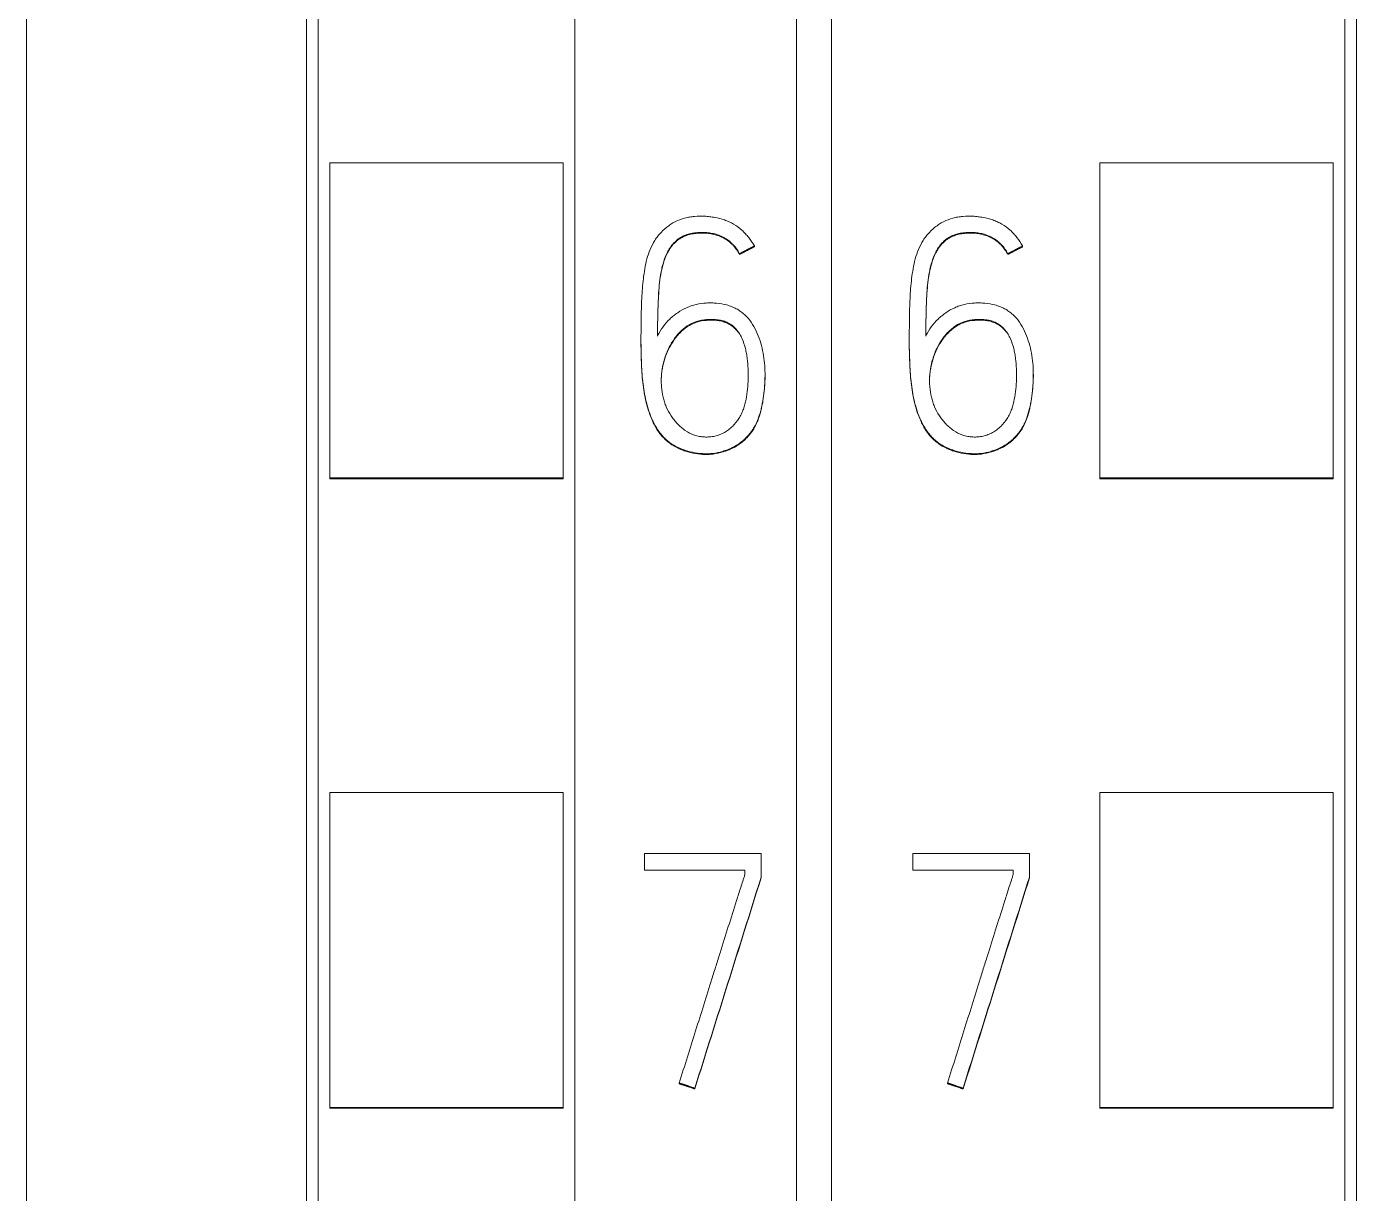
# Model space of a CAD drawing. Header units: millimetres. Extents: x 1359 to 3577, y 1336 to 3557.
# Drawn here: x 2708.67 to 2720.07, y 2942.38 to 2952.38 of the extents above; entities that cross this region are included whole.
import ezdxf

# ---------------------------------------------------------------- set-up
doc = ezdxf.new("R2010")
doc.units = ezdxf.units.MM
doc.layers.add('000-PI-Oprema', color=30, linetype='Continuous', lineweight=5)

msp = doc.modelspace()

# ---------------------------------------------------------------- linework, layer by layer
at = {"layer": '000-PI-Oprema', "color": 0, "linetype": 'ByBlock', "lineweight": 0}
for p, q in [((2715.571, 3041.237), (2715.571, 2927.819)), ((2715.571, 3041.237), (2715.571, 2927.819)), ((2711.171, 2930.141), (2711.171, 3038.956)), ((2719.971, 3038.956), (2719.971, 2930.141)), ((2713.371, 2974.306), (2713.371, 2910.351)), ((2715.271, 2974.306), (2715.271, 2910.351)), ((2711.271, 2948.514), (2711.271, 2951.215)), ((2711.271, 2951.215), (2713.271, 2951.215)), ((2713.271, 2948.514), (2713.271, 2951.215)), ((2717.871, 2948.514), (2717.871, 2951.215)), ((2719.871, 2951.215), (2717.871, 2951.215)), ((2719.871, 2948.514), (2719.871, 2951.215)), ((2714.782, 2950.435), (2714.782, 2950.429)), ((2714.91, 2950.502), (2714.91, 2950.495)), ((2717.082, 2950.435), (2717.082, 2950.429)), ((2717.21, 2950.502), (2717.21, 2950.495)), ((2713.938, 2949.695), (2713.938, 2949.689)), ((2716.238, 2949.695), (2716.238, 2949.689)), ((2715.002, 2949.395), (2715.002, 2949.401)), ((2717.302, 2949.395), (2717.302, 2949.401)), ((2711.271, 2948.506), (2711.271, 2948.514)), ((2711.271, 2948.514), (2713.271, 2948.514)), ((2711.271, 2948.506), (2713.271, 2948.506)), ((2713.271, 2948.506), (2713.271, 2948.514)), ((2717.871, 2948.506), (2717.871, 2948.514)), ((2719.871, 2948.514), (2717.871, 2948.514)), ((2719.871, 2948.506), (2717.871, 2948.506)), ((2719.871, 2948.506), (2719.871, 2948.514)), ((2711.271, 2943.113), (2711.271, 2945.814)), ((2711.271, 2945.814), (2713.271, 2945.814)), ((2713.271, 2943.113), (2713.271, 2945.814)), ((2717.871, 2943.113), (2717.871, 2945.814)), ((2719.871, 2945.814), (2717.871, 2945.814)), ((2719.871, 2943.113), (2719.871, 2945.814)), ((2713.969, 2945.149), (2713.969, 2945.291)), ((2713.969, 2945.291), (2714.968, 2945.291)), ((2714.968, 2945.291), (2714.968, 2945.088)), ((2716.269, 2945.149), (2716.269, 2945.291)), ((2716.269, 2945.291), (2717.268, 2945.291)), ((2717.268, 2945.291), (2717.268, 2945.088)), ((2714.829, 2945.149), (2713.969, 2945.149)), ((2714.829, 2945.11), (2714.829, 2945.149)), ((2714.968, 2945.088), (2714.968, 2945.082)), ((2717.129, 2945.149), (2716.269, 2945.149)), ((2717.129, 2945.11), (2717.129, 2945.149)), ((2717.268, 2945.088), (2717.268, 2945.082)), ((2714.266, 2943.323), (2714.266, 2943.317)), ((2714.399, 2943.279), (2714.399, 2943.272)), ((2716.566, 2943.323), (2716.566, 2943.317)), ((2716.699, 2943.279), (2716.699, 2943.272)), ((2711.271, 2943.106), (2711.271, 2943.113)), ((2711.271, 2943.113), (2713.271, 2943.113)), ((2711.271, 2943.106), (2713.271, 2943.106)), ((2713.271, 2943.106), (2713.271, 2943.113)), ((2717.871, 2943.106), (2717.871, 2943.113)), ((2719.871, 2943.113), (2717.871, 2943.113)), ((2719.871, 2943.106), (2717.871, 2943.106)), ((2719.871, 2943.106), (2719.871, 2943.113))]:
    msp.add_line(p, q, dxfattribs=at)
for centre, major_axis, ratio, start_param, end_param in [((2727.181, 2921.33), (315.562, 1005.234), 0.017816, 1.552753, 1.554553), ((2727.012, 2921.646), (313.38, 998.269), 0.017694, 1.552872, 1.554685), ((2729.38, 2921.521), (314.236, 1001.002), 0.017743, 1.552827, 1.554635), ((2729.399, 2921.477), (314.539, 1001.971), 0.017758, 1.552804, 1.55461)]:
    msp.add_ellipse(centre, major_axis=major_axis, ratio=ratio, start_param=start_param, end_param=end_param, dxfattribs=at)
for points, knots in [([(2711.071, 2929.856), (2711.071, 2933.196), (2711.071, 2941.161), (2711.071, 2953.801), (2711.071, 2969.287), (2711.071, 2983.582), (2711.071, 2997.792), (2711.071, 3012.358), (2711.071, 3026.528), (2711.071, 3036.098), (2711.071, 3039.142)], [0, 0, 0, 0, 0.091483, 0.21812, 0.346206, 0.515858, 0.610111, 0.736264, 0.916066, 1, 1, 1, 1]), ([(2720.071, 3039.142), (2720.071, 3036.098), (2720.071, 3026.528), (2720.071, 3012.358), (2720.071, 2997.792), (2720.071, 2983.582), (2720.071, 2969.287), (2720.071, 2953.801), (2720.071, 2941.161), (2720.071, 2933.196), (2720.071, 2929.856)], [0, 0, 0, 0, 0.083934, 0.263736, 0.389889, 0.484142, 0.653794, 0.78188, 0.908517, 1, 1, 1, 1]), ([(2708.671, 3036.077), (2708.671, 3034.053), (2708.671, 3025.504), (2708.671, 3012.358), (2708.671, 2997.792), (2708.671, 2983.582), (2708.671, 2969.287), (2708.671, 2953.801), (2708.671, 2941.043), (2708.671, 2932.161), (2708.671, 2927.904), (2708.671, 2927.106)], [0, 0, 0, 0, 0.055935, 0.236292, 0.362833, 0.457376, 0.627551, 0.756032, 0.883059, 0.978086, 1, 1, 1, 1]), ([(2714.91, 2950.502), (2714.895, 2950.527), (2714.879, 2950.551), (2714.853, 2950.585), (2714.843, 2950.596), (2714.824, 2950.617), (2714.813, 2950.628), (2714.781, 2950.657), (2714.758, 2950.674), (2714.72, 2950.696), (2714.708, 2950.702), (2714.681, 2950.714), (2714.667, 2950.72), (2714.627, 2950.734), (2714.599, 2950.741), (2714.556, 2950.749), (2714.542, 2950.751), (2714.513, 2950.755), (2714.499, 2950.756), (2714.455, 2950.758), (2714.426, 2950.758), (2714.383, 2950.754), (2714.369, 2950.752), (2714.341, 2950.747), (2714.326, 2950.744), (2714.284, 2950.733), (2714.257, 2950.723), (2714.219, 2950.703), (2714.206, 2950.696), (2714.182, 2950.68), (2714.17, 2950.671), (2714.136, 2950.644), (2714.115, 2950.624), (2714.087, 2950.591), (2714.078, 2950.58), (2714.061, 2950.556), (2714.053, 2950.544), (2714.032, 2950.506), (2714.02, 2950.48), (2713.999, 2950.425), (2713.991, 2950.398), (2713.977, 2950.342), (2713.972, 2950.314), (2713.963, 2950.257), (2713.959, 2950.229), (2713.95, 2950.143), (2713.946, 2950.086), (2713.941, 2949.971), (2713.94, 2949.913), (2713.938, 2949.741), (2713.937, 2949.625), (2713.943, 2949.482), (2713.944, 2949.453), (2713.948, 2949.396), (2713.951, 2949.368), (2713.96, 2949.282), (2713.969, 2949.225), (2713.985, 2949.155), (2713.989, 2949.141), (2713.997, 2949.113), (2714.001, 2949.099), (2714.015, 2949.058), (2714.026, 2949.031), (2714.044, 2948.992), (2714.05, 2948.979), (2714.064, 2948.953), (2714.072, 2948.941), (2714.096, 2948.904), (2714.114, 2948.881), (2714.144, 2948.85), (2714.155, 2948.84), (2714.177, 2948.822), (2714.189, 2948.813), (2714.225, 2948.789), (2714.251, 2948.775), (2714.291, 2948.758), (2714.305, 2948.753), (2714.332, 2948.744), (2714.346, 2948.74), (2714.388, 2948.73), (2714.417, 2948.725), (2714.46, 2948.721), (2714.475, 2948.72), (2714.504, 2948.72), (2714.519, 2948.72), (2714.562, 2948.723), (2714.59, 2948.728), (2714.632, 2948.738), (2714.646, 2948.742), (2714.674, 2948.752), (2714.687, 2948.757), (2714.727, 2948.775), (2714.752, 2948.789), (2714.788, 2948.814), (2714.8, 2948.822), (2714.822, 2948.841), (2714.833, 2948.851), (2714.864, 2948.882), (2714.882, 2948.904), (2714.905, 2948.941), (2714.913, 2948.953), (2714.926, 2948.979), (2714.932, 2948.993), (2714.949, 2949.033), (2714.957, 2949.06), (2714.968, 2949.102), (2714.972, 2949.116), (2714.977, 2949.145), (2714.98, 2949.159), (2714.987, 2949.202), (2714.991, 2949.231), (2715, 2949.317), (2715.003, 2949.375), (2715, 2949.461), (2714.999, 2949.489), (2714.992, 2949.547), (2714.987, 2949.576), (2714.975, 2949.633), (2714.968, 2949.661), (2714.949, 2949.717), (2714.939, 2949.744), (2714.914, 2949.797), (2714.9, 2949.823), (2714.867, 2949.871), (2714.848, 2949.893), (2714.816, 2949.923), (2714.804, 2949.932), (2714.78, 2949.949), (2714.768, 2949.957), (2714.742, 2949.971), (2714.728, 2949.977), (2714.701, 2949.987), (2714.687, 2949.992), (2714.645, 2950.003), (2714.616, 2950.008), (2714.572, 2950.012), (2714.557, 2950.013), (2714.528, 2950.014), (2714.513, 2950.013), (2714.469, 2950.011), (2714.44, 2950.007), (2714.397, 2949.997), (2714.383, 2949.993), (2714.355, 2949.984), (2714.342, 2949.978), (2714.302, 2949.961), (2714.277, 2949.946), (2714.241, 2949.921), (2714.229, 2949.912), (2714.206, 2949.894), (2714.195, 2949.884), (2714.164, 2949.854), (2714.144, 2949.832), (2714.11, 2949.784), (2714.094, 2949.759), (2714.08, 2949.733)], [0, 0, 0, 0, 0.015625, 0.015625, 0.023438, 0.023438, 0.03125, 0.03125, 0.046875, 0.046875, 0.054688, 0.054688, 0.0625, 0.0625, 0.078125, 0.078125, 0.085938, 0.085938, 0.09375, 0.09375, 0.109375, 0.109375, 0.117188, 0.117188, 0.125, 0.125, 0.140625, 0.140625, 0.148438, 0.148438, 0.15625, 0.15625, 0.171875, 0.171875, 0.179688, 0.179688, 0.1875, 0.1875, 0.203125, 0.203125, 0.21875, 0.21875, 0.234375, 0.234375, 0.25, 0.25, 0.28125, 0.28125, 0.3125, 0.3125, 0.375, 0.375, 0.390625, 0.390625, 0.40625, 0.40625, 0.4375, 0.4375, 0.445313, 0.445313, 0.453125, 0.453125, 0.46875, 0.46875, 0.476563, 0.476563, 0.484375, 0.484375, 0.5, 0.5, 0.507813, 0.507813, 0.515625, 0.515625, 0.53125, 0.53125, 0.539063, 0.539063, 0.546875, 0.546875, 0.5625, 0.5625, 0.570313, 0.570313, 0.578125, 0.578125, 0.59375, 0.59375, 0.601563, 0.601563, 0.609375, 0.609375, 0.625, 0.625, 0.632813, 0.632813, 0.640625, 0.640625, 0.65625, 0.65625, 0.664063, 0.664063, 0.671875, 0.671875, 0.6875, 0.6875, 0.695313, 0.695313, 0.703125, 0.703125, 0.71875, 0.71875, 0.75, 0.75, 0.765625, 0.765625, 0.78125, 0.78125, 0.796875, 0.796875, 0.8125, 0.8125, 0.828125, 0.828125, 0.84375, 0.84375, 0.851563, 0.851563, 0.859375, 0.859375, 0.867188, 0.867188, 0.875, 0.875, 0.890625, 0.890625, 0.898438, 0.898438, 0.90625, 0.90625, 0.921875, 0.921875, 0.929688, 0.929688, 0.9375, 0.9375, 0.953125, 0.953125, 0.960938, 0.960938, 0.96875, 0.96875, 0.984375, 0.984375, 1, 1, 1, 1]), ([(2717.21, 2950.502), (2717.195, 2950.527), (2717.179, 2950.551), (2717.153, 2950.585), (2717.143, 2950.596), (2717.124, 2950.617), (2717.113, 2950.628), (2717.081, 2950.657), (2717.058, 2950.674), (2717.02, 2950.696), (2717.008, 2950.702), (2716.981, 2950.714), (2716.967, 2950.72), (2716.927, 2950.734), (2716.899, 2950.741), (2716.856, 2950.749), (2716.842, 2950.751), (2716.813, 2950.755), (2716.799, 2950.756), (2716.755, 2950.758), (2716.726, 2950.758), (2716.683, 2950.754), (2716.669, 2950.752), (2716.641, 2950.747), (2716.626, 2950.744), (2716.584, 2950.733), (2716.557, 2950.723), (2716.519, 2950.703), (2716.506, 2950.696), (2716.482, 2950.68), (2716.47, 2950.671), (2716.436, 2950.644), (2716.415, 2950.624), (2716.387, 2950.591), (2716.378, 2950.58), (2716.361, 2950.556), (2716.353, 2950.544), (2716.332, 2950.506), (2716.32, 2950.48), (2716.299, 2950.425), (2716.291, 2950.398), (2716.277, 2950.342), (2716.272, 2950.314), (2716.263, 2950.257), (2716.259, 2950.229), (2716.25, 2950.143), (2716.246, 2950.086), (2716.241, 2949.971), (2716.24, 2949.913), (2716.238, 2949.741), (2716.237, 2949.625), (2716.243, 2949.482), (2716.244, 2949.453), (2716.248, 2949.396), (2716.251, 2949.368), (2716.26, 2949.282), (2716.269, 2949.225), (2716.285, 2949.155), (2716.289, 2949.141), (2716.297, 2949.113), (2716.301, 2949.099), (2716.315, 2949.058), (2716.326, 2949.031), (2716.344, 2948.992), (2716.35, 2948.979), (2716.364, 2948.953), (2716.372, 2948.941), (2716.396, 2948.904), (2716.414, 2948.881), (2716.444, 2948.85), (2716.455, 2948.84), (2716.477, 2948.822), (2716.489, 2948.813), (2716.525, 2948.789), (2716.551, 2948.775), (2716.591, 2948.758), (2716.605, 2948.753), (2716.632, 2948.744), (2716.646, 2948.74), (2716.688, 2948.73), (2716.717, 2948.725), (2716.76, 2948.721), (2716.775, 2948.72), (2716.804, 2948.72), (2716.819, 2948.72), (2716.862, 2948.723), (2716.89, 2948.728), (2716.932, 2948.738), (2716.946, 2948.742), (2716.974, 2948.752), (2716.987, 2948.757), (2717.027, 2948.775), (2717.052, 2948.789), (2717.088, 2948.814), (2717.1, 2948.822), (2717.122, 2948.841), (2717.133, 2948.851), (2717.164, 2948.882), (2717.182, 2948.904), (2717.205, 2948.941), (2717.213, 2948.953), (2717.226, 2948.979), (2717.232, 2948.993), (2717.249, 2949.033), (2717.257, 2949.06), (2717.268, 2949.102), (2717.272, 2949.116), (2717.277, 2949.145), (2717.28, 2949.159), (2717.287, 2949.202), (2717.291, 2949.231), (2717.3, 2949.317), (2717.303, 2949.375), (2717.3, 2949.461), (2717.299, 2949.489), (2717.292, 2949.547), (2717.287, 2949.576), (2717.275, 2949.633), (2717.268, 2949.661), (2717.249, 2949.717), (2717.239, 2949.744), (2717.214, 2949.797), (2717.2, 2949.823), (2717.167, 2949.871), (2717.148, 2949.893), (2717.116, 2949.923), (2717.104, 2949.932), (2717.08, 2949.949), (2717.068, 2949.957), (2717.042, 2949.971), (2717.028, 2949.977), (2717.001, 2949.987), (2716.987, 2949.992), (2716.945, 2950.003), (2716.916, 2950.008), (2716.872, 2950.012), (2716.857, 2950.013), (2716.828, 2950.014), (2716.813, 2950.013), (2716.769, 2950.011), (2716.74, 2950.007), (2716.697, 2949.997), (2716.683, 2949.993), (2716.655, 2949.984), (2716.642, 2949.978), (2716.602, 2949.961), (2716.577, 2949.946), (2716.541, 2949.921), (2716.529, 2949.912), (2716.506, 2949.894), (2716.495, 2949.884), (2716.464, 2949.854), (2716.444, 2949.832), (2716.41, 2949.784), (2716.394, 2949.759), (2716.38, 2949.733)], [0, 0, 0, 0, 0.015625, 0.015625, 0.023438, 0.023438, 0.03125, 0.03125, 0.046875, 0.046875, 0.054688, 0.054688, 0.0625, 0.0625, 0.078125, 0.078125, 0.085938, 0.085938, 0.09375, 0.09375, 0.109375, 0.109375, 0.117188, 0.117188, 0.125, 0.125, 0.140625, 0.140625, 0.148438, 0.148438, 0.15625, 0.15625, 0.171875, 0.171875, 0.179688, 0.179688, 0.1875, 0.1875, 0.203125, 0.203125, 0.21875, 0.21875, 0.234375, 0.234375, 0.25, 0.25, 0.28125, 0.28125, 0.3125, 0.3125, 0.375, 0.375, 0.390625, 0.390625, 0.40625, 0.40625, 0.4375, 0.4375, 0.445313, 0.445313, 0.453125, 0.453125, 0.46875, 0.46875, 0.476563, 0.476563, 0.484375, 0.484375, 0.5, 0.5, 0.507813, 0.507813, 0.515625, 0.515625, 0.53125, 0.53125, 0.539063, 0.539063, 0.546875, 0.546875, 0.5625, 0.5625, 0.570313, 0.570313, 0.578125, 0.578125, 0.59375, 0.59375, 0.601563, 0.601563, 0.609375, 0.609375, 0.625, 0.625, 0.632813, 0.632813, 0.640625, 0.640625, 0.65625, 0.65625, 0.664063, 0.664063, 0.671875, 0.671875, 0.6875, 0.6875, 0.695313, 0.695313, 0.703125, 0.703125, 0.71875, 0.71875, 0.75, 0.75, 0.765625, 0.765625, 0.78125, 0.78125, 0.796875, 0.796875, 0.8125, 0.8125, 0.828125, 0.828125, 0.84375, 0.84375, 0.851563, 0.851563, 0.859375, 0.859375, 0.867188, 0.867188, 0.875, 0.875, 0.890625, 0.890625, 0.898438, 0.898438, 0.90625, 0.90625, 0.921875, 0.921875, 0.929688, 0.929688, 0.9375, 0.9375, 0.953125, 0.953125, 0.960938, 0.960938, 0.96875, 0.96875, 0.984375, 0.984375, 1, 1, 1, 1]), ([(2714.08, 2949.733), (2714.08, 2949.794), (2714.081, 2949.855), (2714.083, 2949.947), (2714.084, 2949.977), (2714.086, 2950.038), (2714.088, 2950.069), (2714.091, 2950.13), (2714.094, 2950.16), (2714.101, 2950.22), (2714.105, 2950.251), (2714.114, 2950.296), (2714.117, 2950.311), (2714.125, 2950.341), (2714.129, 2950.356), (2714.143, 2950.4), (2714.155, 2950.429), (2714.173, 2950.463), (2714.177, 2950.47), (2714.185, 2950.483), (2714.189, 2950.489), (2714.203, 2950.508), (2714.213, 2950.52), (2714.229, 2950.537), (2714.234, 2950.542), (2714.246, 2950.553), (2714.252, 2950.558), (2714.271, 2950.571), (2714.284, 2950.579), (2714.305, 2950.589), (2714.312, 2950.592), (2714.327, 2950.598), (2714.334, 2950.6), (2714.357, 2950.607), (2714.372, 2950.61), (2714.402, 2950.615), (2714.418, 2950.617), (2714.449, 2950.618), (2714.464, 2950.618), (2714.495, 2950.617), (2714.511, 2950.616), (2714.541, 2950.612), (2714.564, 2950.607), (2714.586, 2950.601), (2714.601, 2950.596), (2714.608, 2950.593), (2714.63, 2950.584), (2714.644, 2950.577), (2714.671, 2950.562), (2714.683, 2950.553), (2714.702, 2950.539), (2714.708, 2950.533), (2714.719, 2950.523), (2714.724, 2950.517), (2714.74, 2950.5), (2714.75, 2950.488), (2714.767, 2950.463), (2714.775, 2950.449), (2714.782, 2950.435)], [0, 0, 0, 0, 0.125, 0.125, 0.1875, 0.1875, 0.25, 0.25, 0.3125, 0.3125, 0.375, 0.375, 0.40625, 0.40625, 0.4375, 0.4375, 0.5, 0.5, 0.515625, 0.515625, 0.53125, 0.53125, 0.5625, 0.5625, 0.578125, 0.578125, 0.59375, 0.59375, 0.625, 0.625, 0.640625, 0.640625, 0.65625, 0.65625, 0.6875, 0.6875, 0.71875, 0.71875, 0.75, 0.75, 0.78125, 0.78125, 0.8125, 0.828125, 0.828125, 0.84375, 0.84375, 0.875, 0.875, 0.90625, 0.90625, 0.921875, 0.921875, 0.9375, 0.9375, 0.96875, 0.96875, 1, 1, 1, 1]), ([(2714.782, 2950.429), (2714.768, 2950.457), (2714.751, 2950.482), (2714.725, 2950.51), (2714.72, 2950.516), (2714.708, 2950.527), (2714.703, 2950.532), (2714.684, 2950.546), (2714.659, 2950.564), (2714.631, 2950.577), (2714.603, 2950.589), (2714.588, 2950.594), (2714.558, 2950.602), (2714.543, 2950.606), (2714.512, 2950.61), (2714.497, 2950.611), (2714.45, 2950.613), (2714.42, 2950.611), (2714.374, 2950.604), (2714.359, 2950.601), (2714.329, 2950.593), (2714.314, 2950.587), (2714.293, 2950.577), (2714.287, 2950.574), (2714.273, 2950.566), (2714.267, 2950.562), (2714.248, 2950.548), (2714.23, 2950.533), (2714.215, 2950.516), (2714.205, 2950.504), (2714.2, 2950.498), (2714.186, 2950.479), (2714.178, 2950.466), (2714.163, 2950.439), (2714.157, 2950.425), (2714.145, 2950.396), (2714.139, 2950.382), (2714.125, 2950.337), (2714.118, 2950.308), (2714.106, 2950.248), (2714.101, 2950.217), (2714.094, 2950.157), (2714.092, 2950.126), (2714.088, 2950.065), (2714.086, 2950.034), (2714.084, 2949.973), (2714.083, 2949.942), (2714.081, 2949.85), (2714.08, 2949.788), (2714.08, 2949.727)], [0, 0, 0, 0, 0.0625, 0.0625, 0.078125, 0.078125, 0.09375, 0.09375, 0.125, 0.15625, 0.15625, 0.1875, 0.1875, 0.21875, 0.21875, 0.25, 0.25, 0.3125, 0.3125, 0.34375, 0.34375, 0.375, 0.375, 0.390625, 0.390625, 0.40625, 0.40625, 0.4375, 0.453125, 0.453125, 0.46875, 0.46875, 0.5, 0.5, 0.53125, 0.53125, 0.5625, 0.5625, 0.625, 0.625, 0.6875, 0.6875, 0.75, 0.75, 0.8125, 0.8125, 0.875, 0.875, 1, 1, 1, 1]), ([(2716.38, 2949.733), (2716.38, 2949.794), (2716.381, 2949.855), (2716.383, 2949.947), (2716.384, 2949.977), (2716.386, 2950.038), (2716.388, 2950.069), (2716.391, 2950.13), (2716.394, 2950.16), (2716.401, 2950.22), (2716.405, 2950.251), (2716.414, 2950.296), (2716.417, 2950.311), (2716.425, 2950.341), (2716.429, 2950.356), (2716.443, 2950.4), (2716.455, 2950.429), (2716.473, 2950.463), (2716.477, 2950.47), (2716.485, 2950.483), (2716.489, 2950.489), (2716.503, 2950.508), (2716.513, 2950.52), (2716.529, 2950.537), (2716.534, 2950.542), (2716.546, 2950.553), (2716.552, 2950.558), (2716.571, 2950.571), (2716.584, 2950.579), (2716.605, 2950.589), (2716.612, 2950.592), (2716.627, 2950.598), (2716.634, 2950.6), (2716.657, 2950.607), (2716.672, 2950.61), (2716.702, 2950.615), (2716.718, 2950.617), (2716.749, 2950.618), (2716.764, 2950.618), (2716.795, 2950.617), (2716.811, 2950.616), (2716.841, 2950.612), (2716.864, 2950.607), (2716.886, 2950.601), (2716.901, 2950.596), (2716.908, 2950.593), (2716.93, 2950.584), (2716.944, 2950.577), (2716.971, 2950.562), (2716.983, 2950.553), (2717.002, 2950.539), (2717.008, 2950.533), (2717.019, 2950.523), (2717.024, 2950.517), (2717.04, 2950.5), (2717.05, 2950.488), (2717.067, 2950.463), (2717.075, 2950.449), (2717.082, 2950.435)], [0, 0, 0, 0, 0.125, 0.125, 0.1875, 0.1875, 0.25, 0.25, 0.3125, 0.3125, 0.375, 0.375, 0.40625, 0.40625, 0.4375, 0.4375, 0.5, 0.5, 0.515625, 0.515625, 0.53125, 0.53125, 0.5625, 0.5625, 0.578125, 0.578125, 0.59375, 0.59375, 0.625, 0.625, 0.640625, 0.640625, 0.65625, 0.65625, 0.6875, 0.6875, 0.71875, 0.71875, 0.75, 0.75, 0.78125, 0.78125, 0.8125, 0.828125, 0.828125, 0.84375, 0.84375, 0.875, 0.875, 0.90625, 0.90625, 0.921875, 0.921875, 0.9375, 0.9375, 0.96875, 0.96875, 1, 1, 1, 1]), ([(2717.082, 2950.429), (2717.068, 2950.457), (2717.051, 2950.482), (2717.025, 2950.51), (2717.02, 2950.516), (2717.008, 2950.527), (2717.003, 2950.532), (2716.984, 2950.546), (2716.959, 2950.564), (2716.931, 2950.577), (2716.903, 2950.589), (2716.888, 2950.594), (2716.858, 2950.602), (2716.843, 2950.606), (2716.812, 2950.61), (2716.797, 2950.611), (2716.75, 2950.613), (2716.72, 2950.611), (2716.674, 2950.604), (2716.659, 2950.601), (2716.629, 2950.593), (2716.614, 2950.587), (2716.593, 2950.577), (2716.587, 2950.574), (2716.573, 2950.566), (2716.567, 2950.562), (2716.548, 2950.548), (2716.53, 2950.533), (2716.515, 2950.516), (2716.505, 2950.504), (2716.5, 2950.498), (2716.486, 2950.479), (2716.478, 2950.466), (2716.463, 2950.439), (2716.457, 2950.425), (2716.445, 2950.396), (2716.439, 2950.382), (2716.425, 2950.337), (2716.418, 2950.308), (2716.406, 2950.248), (2716.401, 2950.217), (2716.394, 2950.157), (2716.392, 2950.126), (2716.388, 2950.065), (2716.386, 2950.034), (2716.384, 2949.973), (2716.383, 2949.942), (2716.381, 2949.85), (2716.38, 2949.788), (2716.38, 2949.727)], [0, 0, 0, 0, 0.0625, 0.0625, 0.078125, 0.078125, 0.09375, 0.09375, 0.125, 0.15625, 0.15625, 0.1875, 0.1875, 0.21875, 0.21875, 0.25, 0.25, 0.3125, 0.3125, 0.34375, 0.34375, 0.375, 0.375, 0.390625, 0.390625, 0.40625, 0.40625, 0.4375, 0.453125, 0.453125, 0.46875, 0.46875, 0.5, 0.5, 0.53125, 0.53125, 0.5625, 0.5625, 0.625, 0.625, 0.6875, 0.6875, 0.75, 0.75, 0.8125, 0.8125, 0.875, 0.875, 1, 1, 1, 1]), ([(2714.353, 2949.827), (2714.379, 2949.842), (2714.406, 2949.852), (2714.449, 2949.863), (2714.464, 2949.866), (2714.493, 2949.87), (2714.522, 2949.872), (2714.552, 2949.872), (2714.581, 2949.87), (2714.596, 2949.869), (2714.625, 2949.864), (2714.639, 2949.86), (2714.667, 2949.851), (2714.681, 2949.845), (2714.707, 2949.831), (2714.719, 2949.822), (2714.741, 2949.803), (2714.751, 2949.792), (2714.769, 2949.769), (2714.778, 2949.757), (2714.793, 2949.732), (2714.799, 2949.719), (2714.817, 2949.678), (2714.827, 2949.651), (2714.837, 2949.608), (2714.84, 2949.594), (2714.846, 2949.565), (2714.848, 2949.55), (2714.853, 2949.507), (2714.855, 2949.478), (2714.857, 2949.419), (2714.858, 2949.39), (2714.856, 2949.303), (2714.85, 2949.245), (2714.833, 2949.159), (2714.826, 2949.13), (2714.811, 2949.089), (2714.805, 2949.075), (2714.793, 2949.048), (2714.786, 2949.035), (2714.762, 2948.998), (2714.744, 2948.975), (2714.718, 2948.949), (2714.712, 2948.944), (2714.701, 2948.935), (2714.695, 2948.93), (2714.678, 2948.917), (2714.666, 2948.909), (2714.64, 2948.895), (2714.627, 2948.889), (2714.599, 2948.878), (2714.571, 2948.87), (2714.542, 2948.865), (2714.512, 2948.863), (2714.498, 2948.863), (2714.468, 2948.864), (2714.454, 2948.866), (2714.425, 2948.871), (2714.41, 2948.875), (2714.368, 2948.889), (2714.342, 2948.903), (2714.306, 2948.928), (2714.294, 2948.937), (2714.272, 2948.956), (2714.25, 2948.976), (2714.231, 2948.998), (2714.213, 2949.021), (2714.204, 2949.033), (2714.18, 2949.07), (2714.166, 2949.095), (2714.149, 2949.136), (2714.144, 2949.15), (2714.135, 2949.178), (2714.131, 2949.192), (2714.121, 2949.235), (2714.117, 2949.264), (2714.113, 2949.307), (2714.112, 2949.322), (2714.112, 2949.351), (2714.112, 2949.366), (2714.114, 2949.41), (2714.118, 2949.439), (2714.129, 2949.496), (2714.136, 2949.525), (2714.15, 2949.566), (2714.156, 2949.58), (2714.167, 2949.607), (2714.173, 2949.62), (2714.193, 2949.659), (2714.208, 2949.684), (2714.234, 2949.719), (2714.243, 2949.731), (2714.262, 2949.753), (2714.272, 2949.764), (2714.304, 2949.795), (2714.327, 2949.813), (2714.353, 2949.827)], [0, 0, 0, 0, 0.03125, 0.03125, 0.046875, 0.046875, 0.0625, 0.078125, 0.078125, 0.09375, 0.09375, 0.109375, 0.109375, 0.125, 0.125, 0.140625, 0.140625, 0.15625, 0.15625, 0.171875, 0.171875, 0.1875, 0.1875, 0.21875, 0.21875, 0.234375, 0.234375, 0.25, 0.25, 0.28125, 0.28125, 0.3125, 0.3125, 0.375, 0.375, 0.40625, 0.40625, 0.421875, 0.421875, 0.4375, 0.4375, 0.46875, 0.46875, 0.476563, 0.476563, 0.484375, 0.484375, 0.5, 0.5, 0.515625, 0.515625, 0.53125, 0.546875, 0.546875, 0.5625, 0.5625, 0.578125, 0.578125, 0.59375, 0.59375, 0.625, 0.625, 0.640625, 0.640625, 0.65625, 0.671875, 0.671875, 0.6875, 0.6875, 0.71875, 0.71875, 0.734375, 0.734375, 0.75, 0.75, 0.78125, 0.78125, 0.796875, 0.796875, 0.8125, 0.8125, 0.84375, 0.84375, 0.875, 0.875, 0.890625, 0.890625, 0.90625, 0.90625, 0.9375, 0.9375, 0.953125, 0.953125, 0.96875, 0.96875, 1, 1, 1, 1]), ([(2714.774, 2949.756), (2714.769, 2949.763), (2714.764, 2949.769), (2714.75, 2949.787), (2714.74, 2949.798), (2714.723, 2949.812), (2714.717, 2949.817), (2714.705, 2949.825), (2714.699, 2949.829), (2714.68, 2949.839), (2714.666, 2949.845), (2714.638, 2949.854), (2714.624, 2949.858), (2714.595, 2949.863), (2714.581, 2949.864), (2714.551, 2949.866), (2714.537, 2949.866), (2714.493, 2949.864), (2714.464, 2949.861), (2714.421, 2949.85), (2714.407, 2949.845), (2714.386, 2949.837), (2714.38, 2949.834), (2714.366, 2949.828), (2714.36, 2949.825), (2714.353, 2949.821)], [0, 0, 0, 0, 0.053658, 0.053658, 0.148292, 0.148292, 0.195609, 0.195609, 0.242926, 0.242926, 0.33756, 0.33756, 0.432195, 0.432195, 0.526829, 0.526829, 0.621463, 0.621463, 0.810732, 0.810732, 0.905366, 0.905366, 0.952683, 0.952683, 1, 1, 1, 1]), ([(2716.653, 2949.827), (2716.679, 2949.842), (2716.706, 2949.852), (2716.749, 2949.863), (2716.764, 2949.866), (2716.793, 2949.87), (2716.822, 2949.872), (2716.852, 2949.872), (2716.881, 2949.87), (2716.896, 2949.869), (2716.925, 2949.864), (2716.939, 2949.86), (2716.967, 2949.851), (2716.981, 2949.845), (2717.007, 2949.831), (2717.019, 2949.822), (2717.041, 2949.803), (2717.051, 2949.792), (2717.069, 2949.769), (2717.078, 2949.757), (2717.093, 2949.732), (2717.099, 2949.719), (2717.117, 2949.678), (2717.127, 2949.651), (2717.137, 2949.608), (2717.14, 2949.594), (2717.146, 2949.565), (2717.148, 2949.55), (2717.153, 2949.507), (2717.155, 2949.478), (2717.157, 2949.419), (2717.158, 2949.39), (2717.156, 2949.303), (2717.15, 2949.245), (2717.133, 2949.159), (2717.126, 2949.13), (2717.111, 2949.089), (2717.105, 2949.075), (2717.093, 2949.048), (2717.086, 2949.035), (2717.062, 2948.998), (2717.044, 2948.975), (2717.018, 2948.949), (2717.012, 2948.944), (2717.001, 2948.935), (2716.995, 2948.93), (2716.978, 2948.917), (2716.966, 2948.909), (2716.94, 2948.895), (2716.927, 2948.889), (2716.899, 2948.878), (2716.871, 2948.87), (2716.842, 2948.865), (2716.812, 2948.863), (2716.798, 2948.863), (2716.768, 2948.864), (2716.754, 2948.866), (2716.725, 2948.871), (2716.71, 2948.875), (2716.668, 2948.889), (2716.642, 2948.903), (2716.606, 2948.928), (2716.594, 2948.937), (2716.572, 2948.956), (2716.55, 2948.976), (2716.531, 2948.998), (2716.513, 2949.021), (2716.504, 2949.033), (2716.48, 2949.07), (2716.466, 2949.095), (2716.449, 2949.136), (2716.444, 2949.15), (2716.435, 2949.178), (2716.431, 2949.192), (2716.421, 2949.235), (2716.417, 2949.264), (2716.413, 2949.307), (2716.412, 2949.322), (2716.412, 2949.351), (2716.412, 2949.366), (2716.414, 2949.41), (2716.418, 2949.439), (2716.429, 2949.496), (2716.436, 2949.525), (2716.45, 2949.566), (2716.456, 2949.58), (2716.467, 2949.607), (2716.473, 2949.62), (2716.493, 2949.659), (2716.508, 2949.684), (2716.534, 2949.719), (2716.543, 2949.731), (2716.562, 2949.753), (2716.572, 2949.764), (2716.604, 2949.795), (2716.627, 2949.813), (2716.653, 2949.827)], [0, 0, 0, 0, 0.03125, 0.03125, 0.046875, 0.046875, 0.0625, 0.078125, 0.078125, 0.09375, 0.09375, 0.109375, 0.109375, 0.125, 0.125, 0.140625, 0.140625, 0.15625, 0.15625, 0.171875, 0.171875, 0.1875, 0.1875, 0.21875, 0.21875, 0.234375, 0.234375, 0.25, 0.25, 0.28125, 0.28125, 0.3125, 0.3125, 0.375, 0.375, 0.40625, 0.40625, 0.421875, 0.421875, 0.4375, 0.4375, 0.46875, 0.46875, 0.476563, 0.476563, 0.484375, 0.484375, 0.5, 0.5, 0.515625, 0.515625, 0.53125, 0.546875, 0.546875, 0.5625, 0.5625, 0.578125, 0.578125, 0.59375, 0.59375, 0.625, 0.625, 0.640625, 0.640625, 0.65625, 0.671875, 0.671875, 0.6875, 0.6875, 0.71875, 0.71875, 0.734375, 0.734375, 0.75, 0.75, 0.78125, 0.78125, 0.796875, 0.796875, 0.8125, 0.8125, 0.84375, 0.84375, 0.875, 0.875, 0.890625, 0.890625, 0.90625, 0.90625, 0.9375, 0.9375, 0.953125, 0.953125, 0.96875, 0.96875, 1, 1, 1, 1]), ([(2717.074, 2949.756), (2717.069, 2949.763), (2717.064, 2949.769), (2717.05, 2949.787), (2717.04, 2949.798), (2717.023, 2949.812), (2717.017, 2949.817), (2717.005, 2949.825), (2716.999, 2949.829), (2716.98, 2949.839), (2716.966, 2949.845), (2716.938, 2949.854), (2716.924, 2949.858), (2716.895, 2949.863), (2716.881, 2949.864), (2716.851, 2949.866), (2716.837, 2949.866), (2716.793, 2949.864), (2716.764, 2949.861), (2716.721, 2949.85), (2716.707, 2949.845), (2716.686, 2949.837), (2716.68, 2949.834), (2716.666, 2949.828), (2716.66, 2949.825), (2716.653, 2949.821)], [0, 0, 0, 0, 0.053658, 0.053658, 0.148292, 0.148292, 0.195609, 0.195609, 0.242926, 0.242926, 0.33756, 0.33756, 0.432195, 0.432195, 0.526829, 0.526829, 0.621463, 0.621463, 0.810732, 0.810732, 0.905366, 0.905366, 0.952683, 0.952683, 1, 1, 1, 1]), ([(2714.353, 2949.821), (2714.327, 2949.806), (2714.304, 2949.788), (2714.273, 2949.758), (2714.263, 2949.747), (2714.243, 2949.725), (2714.234, 2949.713), (2714.209, 2949.678), (2714.193, 2949.653), (2714.173, 2949.614), (2714.167, 2949.601), (2714.156, 2949.574), (2714.15, 2949.56), (2714.136, 2949.518), (2714.129, 2949.49), (2714.121, 2949.447), (2714.118, 2949.433), (2714.115, 2949.403), (2714.114, 2949.389), (2714.112, 2949.363), (2714.112, 2949.353), (2714.112, 2949.342)], [0, 0, 0, 0, 0.157109, 0.157109, 0.235664, 0.235664, 0.314218, 0.314218, 0.471328, 0.471328, 0.549882, 0.549882, 0.628437, 0.628437, 0.785546, 0.785546, 0.864101, 0.864101, 0.942655, 0.942655, 1, 1, 1, 1]), ([(2716.653, 2949.821), (2716.627, 2949.806), (2716.604, 2949.788), (2716.573, 2949.758), (2716.563, 2949.747), (2716.543, 2949.725), (2716.534, 2949.713), (2716.509, 2949.678), (2716.493, 2949.653), (2716.473, 2949.614), (2716.467, 2949.601), (2716.456, 2949.574), (2716.45, 2949.56), (2716.436, 2949.518), (2716.429, 2949.49), (2716.421, 2949.447), (2716.418, 2949.433), (2716.415, 2949.403), (2716.414, 2949.389), (2716.412, 2949.363), (2716.412, 2949.353), (2716.412, 2949.342)], [0, 0, 0, 0, 0.157109, 0.157109, 0.235664, 0.235664, 0.314218, 0.314218, 0.471328, 0.471328, 0.549882, 0.549882, 0.628437, 0.628437, 0.785546, 0.785546, 0.864101, 0.864101, 0.942655, 0.942655, 1, 1, 1, 1]), ([(2715.002, 2949.396), (2715.002, 2949.349), (2714.999, 2949.303), (2714.991, 2949.228), (2714.988, 2949.2), (2714.981, 2949.157), (2714.978, 2949.143), (2714.972, 2949.114), (2714.969, 2949.1), (2714.958, 2949.057), (2714.95, 2949.03), (2714.933, 2948.989), (2714.927, 2948.976), (2714.914, 2948.95), (2714.907, 2948.937), (2714.884, 2948.9), (2714.866, 2948.878), (2714.835, 2948.847), (2714.825, 2948.837), (2714.803, 2948.818), (2714.791, 2948.809), (2714.755, 2948.784), (2714.73, 2948.77), (2714.69, 2948.752), (2714.676, 2948.747), (2714.649, 2948.737), (2714.635, 2948.733), (2714.593, 2948.722), (2714.564, 2948.718), (2714.521, 2948.714), (2714.506, 2948.714), (2714.477, 2948.714), (2714.462, 2948.715), (2714.419, 2948.719), (2714.391, 2948.723), (2714.348, 2948.734), (2714.334, 2948.738), (2714.306, 2948.747), (2714.293, 2948.752), (2714.253, 2948.768), (2714.227, 2948.782), (2714.197, 2948.801), (2714.191, 2948.805), (2714.179, 2948.814), (2714.173, 2948.819), (2714.156, 2948.832), (2714.146, 2948.842), (2714.115, 2948.873), (2714.097, 2948.896), (2714.073, 2948.932), (2714.066, 2948.945), (2714.052, 2948.97), (2714.045, 2948.983), (2714.027, 2949.022), (2714.016, 2949.049), (2713.998, 2949.104), (2713.99, 2949.132), (2713.976, 2949.188), (2713.97, 2949.217), (2713.961, 2949.274), (2713.953, 2949.331), (2713.948, 2949.388), (2713.944, 2949.446), (2713.943, 2949.474), (2713.939, 2949.565), (2713.938, 2949.627), (2713.938, 2949.689)], [0, 0, 0, 0, 0.061997, 0.061997, 0.100843, 0.100843, 0.120266, 0.120266, 0.139688, 0.139688, 0.178534, 0.178534, 0.197957, 0.197957, 0.217379, 0.217379, 0.256225, 0.256225, 0.275648, 0.275648, 0.295071, 0.295071, 0.333916, 0.333916, 0.353339, 0.353339, 0.372762, 0.372762, 0.411607, 0.411607, 0.43103, 0.43103, 0.450453, 0.450453, 0.489298, 0.489298, 0.508721, 0.508721, 0.528144, 0.528144, 0.566989, 0.566989, 0.5767, 0.5767, 0.586412, 0.586412, 0.605835, 0.605835, 0.64468, 0.64468, 0.664103, 0.664103, 0.683526, 0.683526, 0.722371, 0.722371, 0.761217, 0.761217, 0.800062, 0.800062, 0.838908, 0.877753, 0.877753, 0.916599, 0.916599, 1, 1, 1, 1]), ([(2717.302, 2949.396), (2717.302, 2949.349), (2717.299, 2949.303), (2717.291, 2949.228), (2717.288, 2949.2), (2717.281, 2949.157), (2717.278, 2949.143), (2717.272, 2949.114), (2717.269, 2949.1), (2717.258, 2949.057), (2717.25, 2949.03), (2717.233, 2948.989), (2717.227, 2948.976), (2717.214, 2948.95), (2717.207, 2948.937), (2717.184, 2948.9), (2717.166, 2948.878), (2717.135, 2948.847), (2717.125, 2948.837), (2717.103, 2948.818), (2717.091, 2948.809), (2717.055, 2948.784), (2717.03, 2948.77), (2716.99, 2948.752), (2716.976, 2948.747), (2716.949, 2948.737), (2716.935, 2948.733), (2716.893, 2948.722), (2716.864, 2948.718), (2716.821, 2948.714), (2716.806, 2948.714), (2716.777, 2948.714), (2716.762, 2948.715), (2716.719, 2948.719), (2716.691, 2948.723), (2716.648, 2948.734), (2716.634, 2948.738), (2716.606, 2948.747), (2716.593, 2948.752), (2716.553, 2948.768), (2716.527, 2948.782), (2716.497, 2948.801), (2716.491, 2948.805), (2716.479, 2948.814), (2716.473, 2948.819), (2716.456, 2948.832), (2716.446, 2948.842), (2716.415, 2948.873), (2716.397, 2948.896), (2716.373, 2948.932), (2716.366, 2948.945), (2716.352, 2948.97), (2716.345, 2948.983), (2716.327, 2949.022), (2716.316, 2949.049), (2716.298, 2949.104), (2716.29, 2949.132), (2716.276, 2949.188), (2716.27, 2949.217), (2716.261, 2949.274), (2716.253, 2949.331), (2716.248, 2949.388), (2716.244, 2949.446), (2716.243, 2949.474), (2716.239, 2949.565), (2716.238, 2949.627), (2716.238, 2949.689)], [0, 0, 0, 0, 0.061997, 0.061997, 0.100843, 0.100843, 0.120266, 0.120266, 0.139688, 0.139688, 0.178534, 0.178534, 0.197957, 0.197957, 0.217379, 0.217379, 0.256225, 0.256225, 0.275648, 0.275648, 0.295071, 0.295071, 0.333916, 0.333916, 0.353339, 0.353339, 0.372762, 0.372762, 0.411607, 0.411607, 0.43103, 0.43103, 0.450453, 0.450453, 0.489298, 0.489298, 0.508721, 0.508721, 0.528144, 0.528144, 0.566989, 0.566989, 0.5767, 0.5767, 0.586412, 0.586412, 0.605835, 0.605835, 0.64468, 0.64468, 0.664103, 0.664103, 0.683526, 0.683526, 0.722371, 0.722371, 0.761217, 0.761217, 0.800062, 0.800062, 0.838908, 0.877753, 0.877753, 0.916599, 0.916599, 1, 1, 1, 1]), ([(2714.266, 2943.323), (2714.313, 2943.472), (2714.36, 2943.621), (2714.43, 2943.845), (2714.453, 2943.919), (2714.5, 2944.068), (2714.523, 2944.143), (2714.558, 2944.254), (2714.57, 2944.292), (2714.593, 2944.366), (2714.605, 2944.403), (2714.64, 2944.515), (2714.664, 2944.59), (2714.71, 2944.739), (2714.734, 2944.813), (2714.769, 2944.925), (2714.781, 2944.962), (2714.799, 2945.018), (2714.805, 2945.036), (2714.814, 2945.064), (2714.817, 2945.073), (2714.823, 2945.092), (2714.826, 2945.101), (2714.829, 2945.11)], [0, 0, 0, 0, 0.25, 0.25, 0.375, 0.375, 0.5, 0.5, 0.5625, 0.5625, 0.625, 0.625, 0.75, 0.75, 0.875, 0.875, 0.9375, 0.9375, 0.96875, 0.96875, 0.984375, 0.984375, 1, 1, 1, 1]), ([(2716.566, 2943.323), (2716.613, 2943.472), (2716.66, 2943.621), (2716.73, 2943.845), (2716.753, 2943.919), (2716.8, 2944.068), (2716.823, 2944.143), (2716.858, 2944.254), (2716.87, 2944.292), (2716.893, 2944.366), (2716.905, 2944.403), (2716.94, 2944.515), (2716.964, 2944.59), (2717.01, 2944.739), (2717.034, 2944.813), (2717.069, 2944.925), (2717.081, 2944.962), (2717.099, 2945.018), (2717.105, 2945.036), (2717.114, 2945.064), (2717.117, 2945.073), (2717.123, 2945.092), (2717.126, 2945.101), (2717.129, 2945.11)], [0, 0, 0, 0, 0.25, 0.25, 0.375, 0.375, 0.5, 0.5, 0.5625, 0.5625, 0.625, 0.625, 0.75, 0.75, 0.875, 0.875, 0.9375, 0.9375, 0.96875, 0.96875, 0.984375, 0.984375, 1, 1, 1, 1])]:
    msp.add_open_spline(points, degree=3, knots=knots, dxfattribs=at)
for points, weights in [([(2714.782, 2950.435), (2714.846, 2950.468), (2714.91, 2950.502)], [0.500000005829, 0.499999994171, 0.500000005829]), ([(2714.91, 2950.495), (2714.846, 2950.462), (2714.782, 2950.429)], [0.49999999703, 0.50000000297, 0.49999999703]), ([(2717.082, 2950.435), (2717.146, 2950.468), (2717.21, 2950.502)], [0.500000044257, 0.499999955743, 0.500000044257]), ([(2717.21, 2950.495), (2717.146, 2950.462), (2717.082, 2950.429)], [0.500000040473, 0.499999959527, 0.500000040473]), ([(2714.399, 2943.279), (2714.333, 2943.301), (2714.266, 2943.323)], [0.499999995596, 0.500000004404, 0.499999995596]), ([(2714.266, 2943.317), (2714.333, 2943.295), (2714.399, 2943.272)], [0.499999557784, 0.500000442216, 0.499999557784]), ([(2716.699, 2943.279), (2716.633, 2943.301), (2716.566, 2943.323)], [0.499999996654, 0.500000003346, 0.499999996654]), ([(2716.566, 2943.317), (2716.633, 2943.295), (2716.699, 2943.272)], [0.500000549087, 0.499999450913, 0.500000549087])]:
    msp.add_rational_spline(points, weights, degree=2, dxfattribs=at)

doc.saveas('drawing.dxf')
